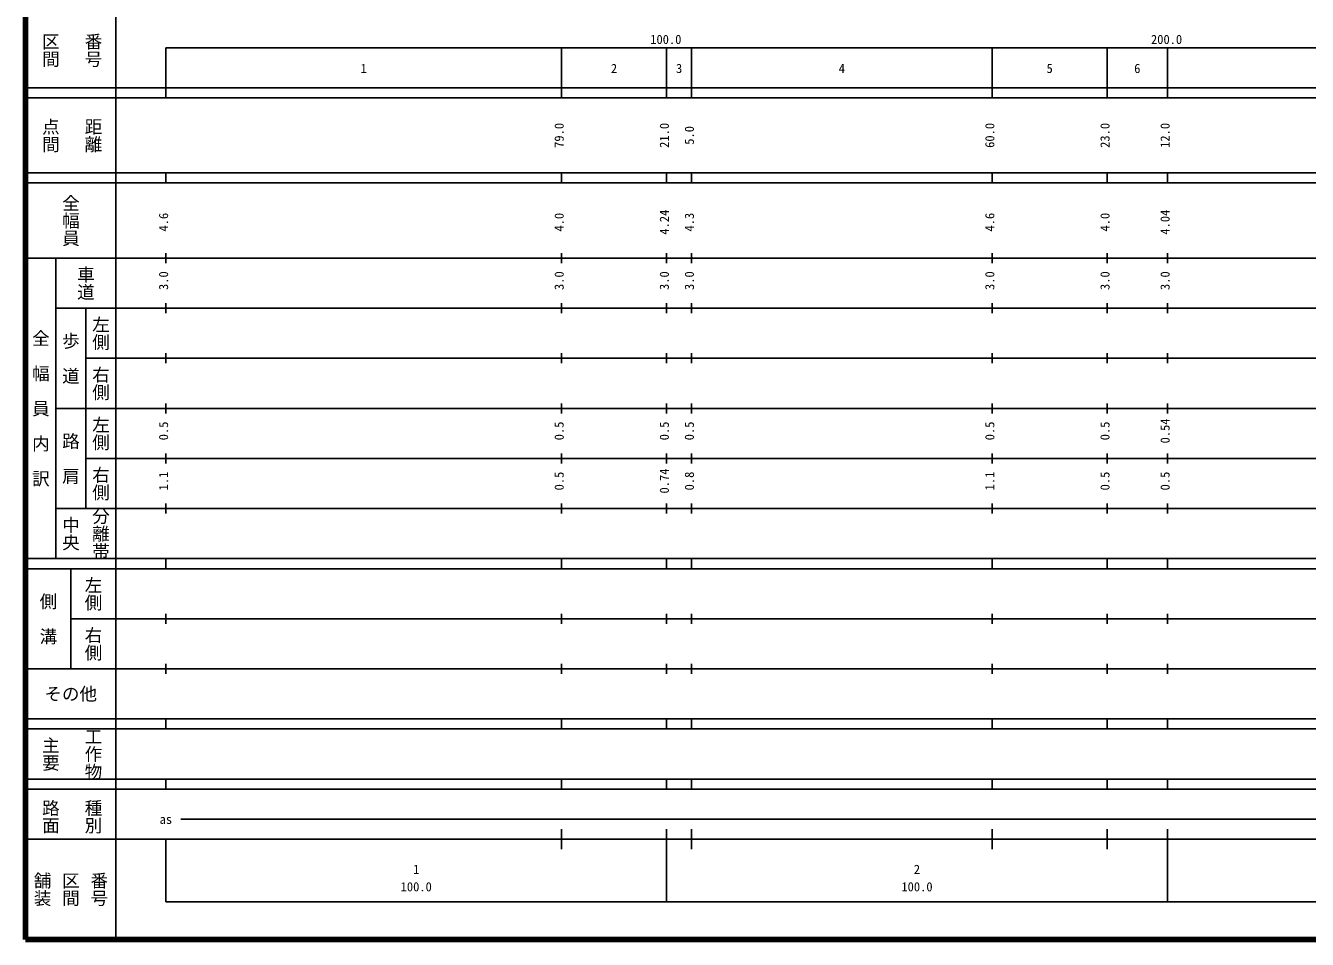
# Model space of a CAD drawing. Units: millimetres on the paper, enlarged 1000 times. Extents: x -38999242 to 680000, y -206285835 to 380000.
# Drawn here: x 40000 to 295958, y 20000 to 202409 of the extents above; entities that cross this region are included whole.
import ezdxf
from ezdxf.enums import TextEntityAlignment as Align

# ---------------------------------------------------------------- set-up
doc = ezdxf.new("R2010")
doc.units = ezdxf.units.MM
doc.header["$LTSCALE"] = 1000
doc.layers.add('M-TTL', color=2, linetype='Continuous', lineweight=140)
doc.layers.add('M-TTL-BAND', color=7, linetype='Continuous', lineweight=25)
doc.styles.add('@ＭＳ ゴシック', font='')
doc.styles.add('ＭＳ ゴシック', font='')
doc.styles.get('@ＭＳ ゴシック').set_extended_font_data('@MS Gothic')
doc.styles.get('ＭＳ ゴシック').set_extended_font_data('MS Gothic')

msp = doc.modelspace()

# ---------------------------------------------------------------- linework, layer by layer
at = {"layer": 'M-TTL'}
for p, q in [((40000, 380000), (40000, 20000)), ((40000, 20000), (680000, 20000))]:
    msp.add_line(p, q, dxfattribs=at)
at = {"layer": 'M-TTL-BAND'}
for p, q in [((58000, 370000), (58000, 20000)), ((68000, 198000), (579000, 198000)), ((68000, 198000), (68000, 188000)), ((147000, 188000), (147000, 198000)), ((168000, 188000), (168000, 198000)), ((173000, 188000), (173000, 198000)), ((233000, 188000), (233000, 198000)), ((256000, 188000), (256000, 198000)), ((268000, 188000), (268000, 198000)), ((40000, 190000), (579000, 190000)), ((40000, 188000), (579000, 188000)), ((40000, 173000), (579000, 173000)), ((68000, 171000), (68000, 173000)), ((147000, 171000), (147000, 173000)), ((168000, 171000), (168000, 173000)), ((173000, 171000), (173000, 173000)), ((233000, 171000), (233000, 173000)), ((256000, 171000), (256000, 173000)), ((268000, 171000), (268000, 173000)), ((40000, 171000), (579000, 171000)), ((68000, 155000), (68000, 157000)), ((147000, 155000), (147000, 157000)), ((168000, 155000), (168000, 157000)), ((173000, 155000), (173000, 157000)), ((233000, 155000), (233000, 157000)), ((256000, 155000), (256000, 157000)), ((268000, 155000), (268000, 157000)), ((40000, 156000), (579000, 156000)), ((46000, 96000), (46000, 156000)), ((46000, 146000), (579000, 146000)), ((52000, 146000), (52000, 106000)), ((68000, 145000), (68000, 147000)), ((147000, 145000), (147000, 147000)), ((168000, 145000), (168000, 147000)), ((173000, 145000), (173000, 147000)), ((233000, 145000), (233000, 147000)), ((256000, 145000), (256000, 147000)), ((268000, 145000), (268000, 147000)), ((52000, 136000), (579000, 136000)), ((68000, 135000), (68000, 137000)), ((147000, 135000), (147000, 137000)), ((168000, 135000), (168000, 137000)), ((173000, 135000), (173000, 137000)), ((233000, 135000), (233000, 137000)), ((256000, 135000), (256000, 137000)), ((268000, 135000), (268000, 137000)), ((46000, 126000), (579000, 126000)), ((68000, 125000), (68000, 127000)), ((147000, 125000), (147000, 127000)), ((168000, 125000), (168000, 127000)), ((173000, 125000), (173000, 127000)), ((233000, 125000), (233000, 127000)), ((256000, 125000), (256000, 127000)), ((268000, 125000), (268000, 127000)), ((52000, 116000), (579000, 116000)), ((68000, 115000), (68000, 117000)), ((147000, 115000), (147000, 117000)), ((168000, 115000), (168000, 117000)), ((173000, 115000), (173000, 117000)), ((233000, 115000), (233000, 117000)), ((256000, 115000), (256000, 117000)), ((268000, 115000), (268000, 117000)), ((46000, 106000), (579000, 106000)), ((68000, 105000), (68000, 107000)), ((147000, 105000), (147000, 107000)), ((168000, 105000), (168000, 107000)), ((173000, 105000), (173000, 107000)), ((233000, 105000), (233000, 107000)), ((256000, 105000), (256000, 107000)), ((268000, 105000), (268000, 107000)), ((40000, 96000), (579000, 96000)), ((68000, 94000), (68000, 96000)), ((147000, 94000), (147000, 96000)), ((168000, 94000), (168000, 96000)), ((173000, 94000), (173000, 96000)), ((233000, 94000), (233000, 96000)), ((256000, 94000), (256000, 96000)), ((268000, 94000), (268000, 96000)), ((40000, 94000), (579000, 94000)), ((49000, 94000), (49000, 74000)), ((68000, 83000), (68000, 85000)), ((147000, 83000), (147000, 85000)), ((168000, 83000), (168000, 85000)), ((173000, 83000), (173000, 85000)), ((233000, 83000), (233000, 85000)), ((256000, 83000), (256000, 85000)), ((268000, 83000), (268000, 85000)), ((49000, 84000), (579000, 84000)), ((68000, 73000), (68000, 75000)), ((147000, 73000), (147000, 75000)), ((168000, 73000), (168000, 75000)), ((173000, 73000), (173000, 75000)), ((233000, 73000), (233000, 75000)), ((256000, 73000), (256000, 75000)), ((268000, 73000), (268000, 75000)), ((40000, 74000), (579000, 74000)), ((40000, 64000), (579000, 64000)), ((68000, 62000), (68000, 64000)), ((147000, 62000), (147000, 64000)), ((168000, 62000), (168000, 64000)), ((173000, 62000), (173000, 64000)), ((233000, 62000), (233000, 64000)), ((256000, 62000), (256000, 64000)), ((268000, 62000), (268000, 64000)), ((40000, 62000), (579000, 62000)), ((40000, 52000), (579000, 52000)), ((68000, 50000), (68000, 52000)), ((147000, 50000), (147000, 52000)), ((168000, 50000), (168000, 52000)), ((173000, 50000), (173000, 52000)), ((233000, 50000), (233000, 52000)), ((256000, 50000), (256000, 52000)), ((268000, 50000), (268000, 52000)), ((40000, 50000), (579000, 50000)), ((71000, 44000), (565000, 44000)), ((147000, 38000), (147000, 42000)), ((168000, 27500), (168000, 42000)), ((173000, 38000), (173000, 42000)), ((233000, 38000), (233000, 42000)), ((256000, 38000), (256000, 42000)), ((268000, 27500), (268000, 42000)), ((40000, 40000), (579000, 40000)), ((68000, 40000), (68000, 27500)), ((68000, 27500), (579000, 27500))]:
    msp.add_line(p, q, dxfattribs=at)

# ---------------------------------------------------------------- texts
at = {"layer": 'M-TTL-BAND', "style": '@ＭＳ ゴシック'}
for s, p in [('区間', (45000, 197500)), ('番号', (53500, 197500)), ('点間', (45000, 180500)), ('距離', (53500, 180500)), ('全幅員', (49000, 163500)), ('車道', (52000, 151000)), ('左側', (55000, 141000)), ('全\u3000幅\u3000員\u3000内\u3000訳', (43000, 126000)), ('歩\u3000道', (49000, 136000)), ('右側', (55000, 131000)), ('左側', (55000, 121000)), ('路\u3000肩', (49000, 116000)), ('右側', (55000, 111000)), ('分離帯', (55000, 101000)), ('中央', (49000, 101000)), ('左側', (53500, 89000)), ('側\u3000溝', (44500, 84000)), ('右側', (53500, 79000)), ('工作物', (53500, 57000)), ('主要', (45000, 57000)), ('路面', (45000, 44500)), ('種別', (53500, 44500)), ('舗装', (43333, 30000)), ('番号', (54667, 30000)), ('区間', (49000, 30000))]:
    msp.add_text(s, height=2566, rotation=270, dxfattribs=at).set_placement(p, align=Align.MIDDLE_CENTER)
at = {"layer": 'M-TTL-BAND', "style": 'ＭＳ ゴシック'}
for s, p in [('100.0', (167844, 198195)), ('200.0', (267844, 198195)), ('1', (107500, 192405)), ('2', (157500, 192405)), ('3', (170500, 192405)), ('4', (203000, 192405)), ('5', (244500, 192405)), ('6', (262000, 192405)), ('as', (68000, 42500)), ('1', (118000, 32523)), ('2', (218000, 32523)), ('100.0', (118000, 29033)), ('100.0', (218000, 29033))]:
    msp.add_text(s, height=1833, dxfattribs=at).set_placement(p, align=Align.BOTTOM_CENTER)
for s, p in [('79.0', (148000, 180500)), ('21.0', (169000, 180500)), ('5.0', (174000, 180500)), ('60.0', (234000, 180500)), ('23.0', (257000, 180500)), ('12.0', (269000, 180500)), ('4.6', (69000, 163174)), ('4.0', (148000, 163174)), ('4.24', (169000, 163174)), ('4.3', (174000, 163174)), ('4.6', (234000, 163174)), ('4.0', (257000, 163174)), ('4.04', (269000, 163174)), ('3.0', (69000, 151500)), ('3.0', (148000, 151500)), ('3.0', (169000, 151500)), ('3.0', (174000, 151500)), ('3.0', (234000, 151500)), ('3.0', (257000, 151500)), ('3.0', (269000, 151500)), ('0.5', (69000, 121500)), ('0.5', (148000, 121500)), ('0.5', (169000, 121500)), ('0.5', (174000, 121500)), ('0.5', (234000, 121500)), ('0.5', (257000, 121500)), ('0.54', (269000, 121500)), ('1.1', (69000, 111500)), ('0.5', (148000, 111500)), ('0.74', (169000, 111500)), ('0.8', (174000, 111500)), ('1.1', (234000, 111500)), ('0.5', (257000, 111500)), ('0.5', (269000, 111500))]:
    msp.add_text(s, height=1833, rotation=90, dxfattribs=at).set_placement(p, align=Align.BOTTOM_CENTER)
msp.add_text('その他', height=2566, dxfattribs=at).set_placement((49000, 69000), align=Align.MIDDLE_CENTER)

doc.saveas('drawing.dxf')
